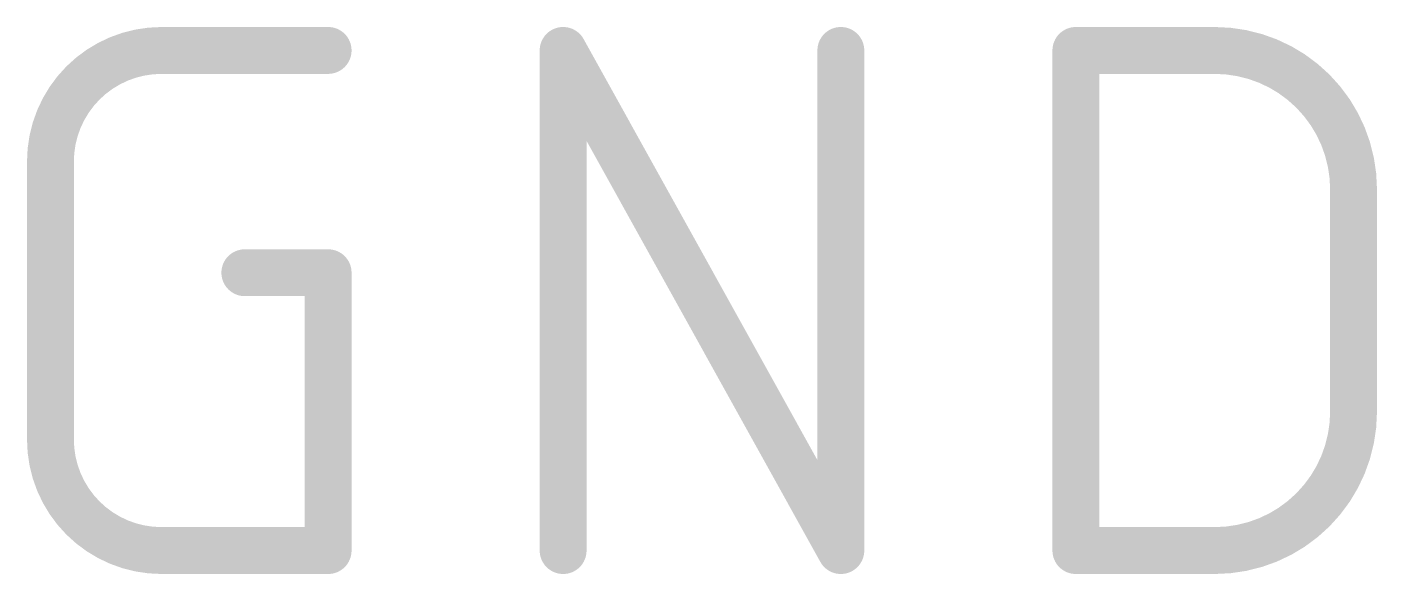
# Model space of a CAD drawing. Extents: x 0 to 388, y 0 to 261.
# Drawn here: x 223.52 to 227.91, y 88.9 to 90.678 of the extents above; entities that cross this region are included whole.
import ezdxf

# ---------------------------------------------------------------- set-up
doc = ezdxf.new("R2010")
doc.units = 0
doc.layers.add('96', color=250, linetype='CONTINUOUS')

msp = doc.modelspace()

# ---------------------------------------------------------------- linework, layer by layer
at = {"layer": '96'}
for points, const_width in [([(223.9574, 90.6018, 0.4142), (223.5962, 90.2406)], 0.1524), ([(223.9574, 90.6399, 1), (223.9574, 90.5637)], 0.0762), ([(223.9574, 90.5637, 1), (223.9574, 90.6399)], 0.0762), ([(224.4993, 90.5637, 1), (224.4993, 90.6399)], 0.0762), ([(225.3016, 90.6018, 1), (225.2254, 90.6018)], 0.0762), ([(225.2968, 90.6203, 1), (225.2302, 90.5833)], 0.0762), ([(226.2047, 90.6018, 1), (226.1285, 90.6018)], 0.0762), ([(226.969, 90.6018, 1), (226.8928, 90.6018)], 0.0762), ([(226.9309, 90.6399, 1), (226.9309, 90.5637)], 0.0762), ([(227.834, 90.1502, 0.4142), (227.3824, 90.6018)], 0.1524), ([(227.3824, 90.6399, 1), (227.3824, 90.5637)], 0.0762), ([(227.3824, 90.5637, 1), (227.3824, 90.6399)], 0.0762), ([(223.6343, 90.2406, 1), (223.5581, 90.2406)], 0.0762), ([(223.5581, 90.2406, 1), (223.6343, 90.2406)], 0.0762), ([(227.8721, 90.1502, 1), (227.7959, 90.1502)], 0.0762), ([(227.7959, 90.1502, 1), (227.8721, 90.1502)], 0.0762), ([(224.2284, 89.9174, 1), (224.2284, 89.8412)], 0.0762), ([(224.5374, 89.8793, 1), (224.4612, 89.8793)], 0.0762), ([(224.4993, 89.8412, 1), (224.4993, 89.9174)], 0.0762), ([(227.3824, 88.9762, 0.4142), (227.834, 89.4278)], 0.1524), ([(227.8721, 89.4278, 1), (227.7959, 89.4278)], 0.0762), ([(227.7959, 89.4278, 1), (227.8721, 89.4278)], 0.0762), ([(223.5962, 89.3374, 0.4142), (223.9574, 88.9762)], 0.1524), ([(223.6343, 89.3374, 1), (223.5581, 89.3374)], 0.0762), ([(223.5581, 89.3374, 1), (223.6343, 89.3374)], 0.0762), ([(223.9574, 89.0143, 1), (223.9574, 88.9381)], 0.0762), ([(223.9574, 88.9381, 1), (223.9574, 89.0143)], 0.0762), ([(224.4993, 88.9381, 1), (224.4993, 89.0143)], 0.0762), ([(226.9309, 89.0143, 1), (226.9309, 88.9381)], 0.0762), ([(227.3824, 89.0143, 1), (227.3824, 88.9381)], 0.0762), ([(227.3824, 88.9381, 1), (227.3824, 89.0143)], 0.0762), ([(224.4612, 88.9762, 1), (224.5374, 88.9762)], 0.0762), ([(225.2254, 88.9762, 1), (225.3016, 88.9762)], 0.0762), ([(226.1285, 88.9762, 1), (226.2047, 88.9762)], 0.0762), ([(226.1333, 88.9577, 1), (226.1999, 88.9947)], 0.0762), ([(226.8928, 88.9762, 1), (226.969, 88.9762)], 0.0762)]:
    msp.add_lwpolyline(points, format="xyb", dxfattribs=dict(at, const_width=const_width))
at = {"layer": '96', "const_width": 0.1524}
for points in [[(223.9574, 90.6018), (224.4993, 90.6018)], [(225.2635, 88.9762), (225.2635, 90.6018)], [(225.2635, 90.6018), (226.1666, 88.9762)], [(226.1666, 88.9762), (226.1666, 90.6018)], [(226.9309, 88.9762), (226.9309, 90.6018)], [(226.9309, 90.6018), (227.3824, 90.6018)], [(223.5962, 89.3374), (223.5962, 90.2406)], [(227.834, 90.1502), (227.834, 89.4278)], [(224.2284, 89.8793), (224.4993, 89.8793)], [(224.4993, 89.8793), (224.4993, 88.9762)], [(224.4993, 88.9762), (223.9574, 88.9762)], [(227.3824, 88.9762), (226.9309, 88.9762)]]:
    msp.add_lwpolyline(points, dxfattribs=at)

doc.saveas('drawing.dxf')
